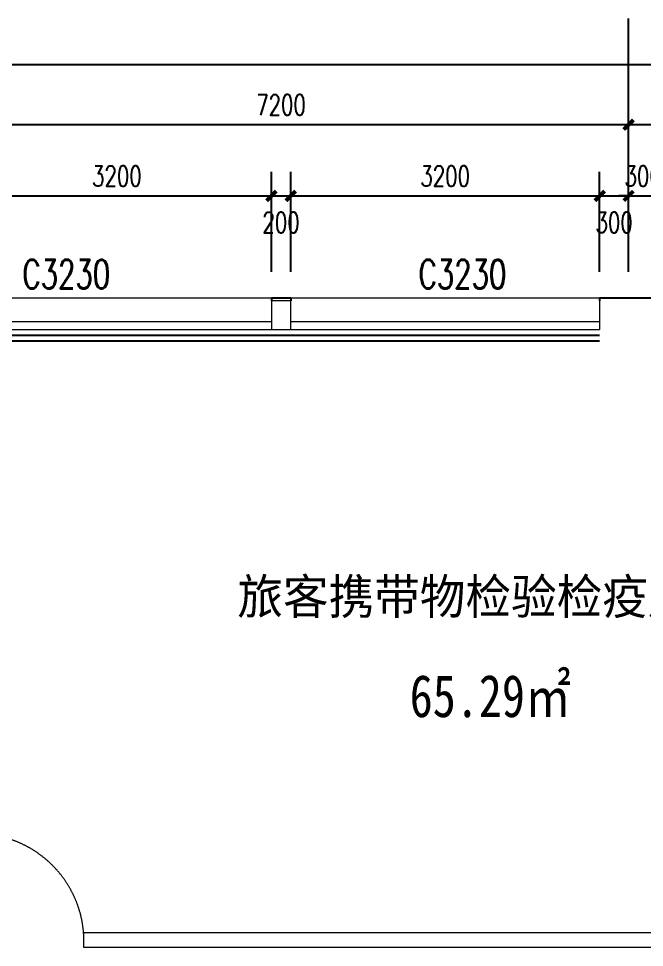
# Model space of a CAD drawing. Header units: millimetres. Extents: x 164760 to 3716174, y -1766400 to 11969.
# Drawn here: x 3503177 to 3509659, y -1752450 to -1742826 of the extents above; entities that cross this region are included whole.
import ezdxf

# ---------------------------------------------------------------- set-up
doc = ezdxf.new("R2010")
doc.units = ezdxf.units.MM
doc.header["$LTSCALE"] = 1000
doc.linetypes.add('HIDDEN', pattern=[0.375, 0.25, -0.125, 0, 0])
doc.layers.get('0').update_dxf_attribs({"color": 253, "linetype": 'CONTINUOUS'})
doc.layers.get('Defpoints').update_dxf_attribs({"color": 250, "linetype": 'CONTINUOUS', "lineweight": 0})
for name, color, linetype in [('3', 253, 'CONTINUOUS'), ('AXIS', 253, 'CONTINUOUS'), ('FC-Text Annotation', 253, 'CONTINUOUS'), ('PUB_DIM', 253, 'CONTINUOUS'), ('SURFACE', 253, 'CONTINUOUS'), ('WINDOW_TEXT', 253, 'CONTINUOUS')]:
    doc.layers.add(name, color=color, linetype=linetype)
for name, color, linetype, lineweight in [('DOOR【门】', 253, 'CONTINUOUS', 0), ('FF-Text【平面文字】', 253, 'CONTINUOUS', 0), ('WALL', 253, 'CONTINUOUS', 0), ('Wall【墙体】', 253, 'CONTINUOUS', 0), ('WINDOW', 253, 'CONTINUOUS', 0)]:
    doc.layers.add(name, color=color, linetype=linetype, lineweight=lineweight)
doc.styles.add('_TCH_DIM_T3', font='SIMPLEX', dxfattribs={"width": 0.705882, "bigfont": 'GBCBIG'})
doc.styles.add('_TCH_WINDOW', font='SIMPLEX', dxfattribs={"bigfont": 'GBCBIG'})
doc.styles.add('文字', font='')
doc.styles.get('文字').set_extended_font_data('SimSun')
doc.dimstyles.new('_TCH_ARCH&&100', dxfattribs={"dimtxt": 212.5, "dimasz": 100, "dimexe": 250, "dimexo": 300, "dimgap": 100, "dimtad": 1, "dimdec": 0, "dimzin": 0, "dimdsep": 46, "dimtxsty": '_TCH_DIM_T3', "dimblk": 'ARCHTICK', "dimcen": 0.09, "dimclrt": 7, "dimazin": 2, "dimtfac": 1, "dimtdec": 0, "dimtix": 1, "dimtmove": 2, "dimatfit": 3, "dimtolj": 1, "dimtzin": 0, "dimarcsym": 0})

# ---------------------------------------------------------------- blocks, each defined once
blk = doc.blocks.new('_ArchTick')
at = {"color": 2, "linetype": 'ByBlock', "const_width": 0.4}
blk.add_lwpolyline([(-0.5, -0.5), (0.5, 0.5)], dxfattribs=at)
blk = doc.blocks.new('*D295')
at = {"layer": 'Defpoints', "color": 0, "transparency": 16777216}
for p in [(3505795.3, -1744663.6), (3502595.3, -1745748.6), (3505795.3, -1745748.6)]:
    blk.add_point(p, dxfattribs=at)
at = {"layer": 'PUB_DIM', "color": 0, "lineweight": -2, "transparency": 16777216}
for p, q in [((3502595.3, -1745448.6), (3502595.3, -1744413.6)), ((3505795.3, -1745448.6), (3505795.3, -1744413.6)), ((3502595.3, -1744663.6), (3505795.3, -1744663.6))]:
    blk.add_line(p, q, dxfattribs=at)
at = {"layer": 'PUB_DIM', "color": 0, "lineweight": -2, "transparency": 16777216, "xscale": 100, "yscale": 100, "zscale": 100, "rotation": 180}
blk.add_blockref('_ArchTick', (3502595.3, -1744663.6), dxfattribs=at)
at = {"layer": 'PUB_DIM', "color": 0, "lineweight": -2, "transparency": 16777216, "xscale": 100, "yscale": 100, "zscale": 100}
blk.add_blockref('_ArchTick', (3505795.3, -1744663.6), dxfattribs=at)
at = {"layer": 'PUB_DIM', "color": 7, "transparency": 16777216, "insert": (3504195.3, -1744457.4), "char_height": 212.5, "attachment_point": 5, "style": '_TCH_DIM_T3'}
blk.add_mtext('\\A1;3200', dxfattribs=at)
blk = doc.blocks.new('*D296')
at = {"layer": 'Defpoints', "color": 0, "transparency": 16777216}
for p in [(3505995.3, -1744663.6), (3505795.3, -1745748.6), (3505995.3, -1745748.6)]:
    blk.add_point(p, dxfattribs=at)
at = {"layer": 'PUB_DIM', "color": 0, "lineweight": -2, "transparency": 16777216}
for p, q in [((3505795.3, -1745448.6), (3505795.3, -1744413.6)), ((3505995.3, -1745448.6), (3505995.3, -1744413.6)), ((3505795.3, -1744663.6), (3505995.3, -1744663.6))]:
    blk.add_line(p, q, dxfattribs=at)
at = {"layer": 'PUB_DIM', "color": 0, "lineweight": -2, "transparency": 16777216, "xscale": 100, "yscale": 100, "zscale": 100, "rotation": 180}
blk.add_blockref('_ArchTick', (3505795.3, -1744663.6), dxfattribs=at)
at = {"layer": 'PUB_DIM', "color": 0, "lineweight": -2, "transparency": 16777216, "xscale": 100, "yscale": 100, "zscale": 100}
blk.add_blockref('_ArchTick', (3505995.3, -1744663.6), dxfattribs=at)
at = {"layer": 'PUB_DIM', "color": 7, "transparency": 16777216, "insert": (3505895.3, -1744938.6), "char_height": 212.5, "attachment_point": 5, "style": '_TCH_DIM_T3'}
blk.add_mtext('\\A1;200', dxfattribs=at)
blk = doc.blocks.new('*D297')
at = {"layer": 'Defpoints', "color": 0, "transparency": 16777216}
for p in [(3509195.3, -1744663.6), (3505995.3, -1745748.6), (3509195.3, -1745748.6)]:
    blk.add_point(p, dxfattribs=at)
at = {"layer": 'PUB_DIM', "color": 0, "lineweight": -2, "transparency": 16777216}
for p, q in [((3505995.3, -1745448.6), (3505995.3, -1744413.6)), ((3509195.3, -1745448.6), (3509195.3, -1744413.6)), ((3505995.3, -1744663.6), (3509195.3, -1744663.6))]:
    blk.add_line(p, q, dxfattribs=at)
at = {"layer": 'PUB_DIM', "color": 0, "lineweight": -2, "transparency": 16777216, "xscale": 100, "yscale": 100, "zscale": 100, "rotation": 180}
blk.add_blockref('_ArchTick', (3505995.3, -1744663.6), dxfattribs=at)
at = {"layer": 'PUB_DIM', "color": 0, "lineweight": -2, "transparency": 16777216, "xscale": 100, "yscale": 100, "zscale": 100}
blk.add_blockref('_ArchTick', (3509195.3, -1744663.6), dxfattribs=at)
at = {"layer": 'PUB_DIM', "color": 7, "transparency": 16777216, "insert": (3507595.3, -1744457.4), "char_height": 212.5, "attachment_point": 5, "style": '_TCH_DIM_T3'}
blk.add_mtext('\\A1;3200', dxfattribs=at)
blk = doc.blocks.new('*D298')
at = {"layer": 'Defpoints', "color": 0, "transparency": 16777216}
for p in [(3509495.3, -1744663.6), (3509195.3, -1745748.6), (3509495.3, -1745748.6)]:
    blk.add_point(p, dxfattribs=at)
at = {"layer": 'PUB_DIM', "color": 0, "lineweight": -2, "transparency": 16777216}
for p, q in [((3509195.3, -1745448.6), (3509195.3, -1744413.6)), ((3509495.3, -1745448.6), (3509495.3, -1744413.6)), ((3509195.3, -1744663.6), (3509495.3, -1744663.6))]:
    blk.add_line(p, q, dxfattribs=at)
at = {"layer": 'PUB_DIM', "color": 0, "lineweight": -2, "transparency": 16777216, "xscale": 100, "yscale": 100, "zscale": 100, "rotation": 180}
blk.add_blockref('_ArchTick', (3509195.3, -1744663.6), dxfattribs=at)
at = {"layer": 'PUB_DIM', "color": 0, "lineweight": -2, "transparency": 16777216, "xscale": 100, "yscale": 100, "zscale": 100}
blk.add_blockref('_ArchTick', (3509495.3, -1744663.6), dxfattribs=at)
at = {"layer": 'PUB_DIM', "color": 7, "transparency": 16777216, "insert": (3509345.3, -1744938.6), "char_height": 212.5, "attachment_point": 5, "style": '_TCH_DIM_T3'}
blk.add_mtext('\\A1;300', dxfattribs=at)
blk = doc.blocks.new('*D299')
at = {"layer": 'Defpoints', "color": 0, "transparency": 16777216}
for p in [(3509795.3, -1744663.6), (3509495.3, -1745748.6), (3509795.3, -1745748.6)]:
    blk.add_point(p, dxfattribs=at)
at = {"layer": 'PUB_DIM', "color": 0, "lineweight": -2, "transparency": 16777216}
for p, q in [((3509495.3, -1745448.6), (3509495.3, -1744413.6)), ((3509795.3, -1745448.6), (3509795.3, -1744413.6)), ((3509495.3, -1744663.6), (3509395.3, -1744663.6)), ((3509495.3, -1744663.6), (3509795.3, -1744663.6)), ((3509795.3, -1744663.6), (3509895.3, -1744663.6))]:
    blk.add_line(p, q, dxfattribs=at)
at = {"layer": 'PUB_DIM', "color": 0, "lineweight": -2, "transparency": 16777216, "xscale": 100, "yscale": 100, "zscale": 100}
blk.add_blockref('_ArchTick', (3509495.3, -1744663.6), dxfattribs=at)
at = {"layer": 'PUB_DIM', "color": 0, "lineweight": -2, "transparency": 16777216, "xscale": 100, "yscale": 100, "zscale": 100, "rotation": 180}
blk.add_blockref('_ArchTick', (3509795.3, -1744663.6), dxfattribs=at)
at = {"layer": 'PUB_DIM', "color": 7, "transparency": 16777216, "insert": (3509645.3, -1744457.4), "char_height": 212.5, "attachment_point": 5, "style": '_TCH_DIM_T3'}
blk.add_mtext('\\A1;300', dxfattribs=at)
blk = doc.blocks.new('*D316')
at = {"layer": 'AXIS', "color": 0, "lineweight": -2, "transparency": 16777216}
for p, q in [((3509495.3, -1744780.1), (3509495.3, -1743674.7)), ((3516695.3, -1744780.1), (3516695.3, -1743674.7)), ((3509495.3, -1743924.7), (3516695.3, -1743924.7))]:
    blk.add_line(p, q, dxfattribs=at)
at = {"layer": 'Defpoints', "color": 0, "transparency": 16777216}
for p in [(3516695.3, -1743924.7), (3509495.3, -1745080.1), (3516695.3, -1745080.1)]:
    blk.add_point(p, dxfattribs=at)
at = {"layer": 'AXIS', "color": 0, "lineweight": -2, "transparency": 16777216, "xscale": 100, "yscale": 100, "zscale": 100, "rotation": 180}
blk.add_blockref('_ArchTick', (3509495.3, -1743924.7), dxfattribs=at)
at = {"layer": 'AXIS', "color": 0, "lineweight": -2, "transparency": 16777216, "xscale": 100, "yscale": 100, "zscale": 100}
blk.add_blockref('_ArchTick', (3516695.3, -1743924.7), dxfattribs=at)
at = {"layer": 'AXIS', "color": 7, "transparency": 16777216, "insert": (3513095.3, -1743718.5), "char_height": 212.5, "attachment_point": 5, "style": '_TCH_DIM_T3'}
blk.add_mtext('\\A1;7200', dxfattribs=at)
blk = doc.blocks.new('*D317')
at = {"layer": 'AXIS', "color": 0, "lineweight": -2, "transparency": 16777216}
for p, q in [((3502295.3, -1744780.1), (3502295.3, -1743674.7)), ((3509495.3, -1744780.1), (3509495.3, -1743674.7)), ((3502295.3, -1743924.7), (3509495.3, -1743924.7))]:
    blk.add_line(p, q, dxfattribs=at)
at = {"layer": 'Defpoints', "color": 0, "transparency": 16777216}
for p in [(3509495.3, -1743924.7), (3502295.3, -1745080.1), (3509495.3, -1745080.1)]:
    blk.add_point(p, dxfattribs=at)
at = {"layer": 'AXIS', "color": 0, "lineweight": -2, "transparency": 16777216, "xscale": 100, "yscale": 100, "zscale": 100, "rotation": 180}
blk.add_blockref('_ArchTick', (3502295.3, -1743924.7), dxfattribs=at)
at = {"layer": 'AXIS', "color": 0, "lineweight": -2, "transparency": 16777216, "xscale": 100, "yscale": 100, "zscale": 100}
blk.add_blockref('_ArchTick', (3509495.3, -1743924.7), dxfattribs=at)
at = {"layer": 'AXIS', "color": 7, "transparency": 16777216, "insert": (3505895.3, -1743718.5), "char_height": 212.5, "attachment_point": 5, "style": '_TCH_DIM_T3'}
blk.add_mtext('\\A1;7200', dxfattribs=at)
blk = doc.blocks.new('*D225')
at = {"layer": 'AXIS', "color": 0, "lineweight": -2, "transparency": 16777216}
for p, q in [((3465995.3, -1744819.5), (3465995.3, -1743049.7)), ((3560195.3, -1744819.5), (3560195.3, -1743049.7)), ((3465995.3, -1743299.7), (3560195.3, -1743299.7))]:
    blk.add_line(p, q, dxfattribs=at)
at = {"layer": 'Defpoints', "color": 0, "transparency": 16777216}
for p in [(3560195.3, -1743299.7), (3465995.3, -1745119.5), (3560195.3, -1745119.5)]:
    blk.add_point(p, dxfattribs=at)
at = {"layer": 'AXIS', "color": 0, "lineweight": -2, "transparency": 16777216, "xscale": 100, "yscale": 100, "zscale": 100, "rotation": 180}
blk.add_blockref('_ArchTick', (3465995.3, -1743299.7), dxfattribs=at)
at = {"layer": 'AXIS', "color": 0, "lineweight": -2, "transparency": 16777216, "xscale": 100, "yscale": 100, "zscale": 100}
blk.add_blockref('_ArchTick', (3560195.3, -1743299.7), dxfattribs=at)
at = {"layer": 'AXIS', "color": 7, "transparency": 16777216, "insert": (3513095.3, -1743093.5), "char_height": 212.5, "attachment_point": 5, "style": '_TCH_DIM_T3'}
blk.add_mtext('\\A1;94200', dxfattribs=at)
blk = doc.blocks.new('$WINLIB2D$00000004')
for p, q in [((-0.5, 0.5), (0.5, 0.5)), ((-0.5, 0.5), (-0.5, -0.5)), ((0.5, -0.5), (0.5, 0.5)), ((-0.5, 0.2406), (0.5, 0.2406)), ((-0.5, -0.5), (0.5, -0.5))]:
    blk.add_line(p, q)
blk = doc.blocks.new('DOOR_D01')
at = {"layer": 'DOOR【门】'}
blk.add_lwpolyline([(-0.4556, 1), (-0.4556, 0), (-0.5, 0), (-0.5, 1)], close=True, dxfattribs=at)
at = {"layer": 'DOOR【门】', "color": 8, "linetype": 'HIDDEN', "ltscale": 15}
blk.add_arc((-0.5114, -0.0104), 1.0114, 0.59152, 87.46644, dxfattribs=at)
blk = doc.blocks.new('beichen')
at = {"layer": '3'}
blk.add_line((2448148, -1400065.2), (2441548, -1400065.2), dxfattribs=at)

msp = doc.modelspace()

# ---------------------------------------------------------------- linework, layer by layer
at = {"layer": '3'}
for p, q in [((3509195.3, -1746108.6), (3502995.3, -1746108.6)), ((3509195.3, -1746168.6), (3502595.3, -1746168.6))]:
    msp.add_line(p, q, dxfattribs=at)
at = {"layer": 'AXIS'}
msp.add_line((3509495.3, -1744422.7), (3509495.3, -1742825.5), dxfattribs=at)
at = {"layer": 'SURFACE'}
for p, q in [((3505795.3, -1745718.6), (3505795.3, -1745748.6)), ((3505795.3, -1745718.6), (3505995.3, -1745718.6)), ((3505995.3, -1745718.6), (3505995.3, -1745748.6)), ((3509195.3, -1745718.6), (3509195.3, -1745748.6)), ((3509195.3, -1745718.6), (3509495.3, -1745718.6)), ((3509495.3, -1745718.6), (3509795.3, -1745718.6))]:
    msp.add_line(p, q, dxfattribs=at)
at = {"layer": 'WALL'}
for p, q in [((3505995.3, -1745748.6), (3505795.3, -1745748.6)), ((3505795.3, -1745748.6), (3505795.3, -1746048.6)), ((3505995.3, -1746048.6), (3505995.3, -1745748.6)), ((3505795.3, -1746048.6), (3505995.3, -1746048.6))]:
    msp.add_line(p, q, dxfattribs=at)
at = {"layer": 'Wall【墙体】', "color": 6}
for p, q in [((3511681.6, -1752300.2), (3503850.6, -1752300.2)), ((3503853.9, -1752450.2), (3503853.9, -1752300.2)), ((3511681.6, -1752450.2), (3503852.1, -1752450.2))]:
    msp.add_line(p, q, dxfattribs=at)

# ---------------------------------------------------------------- block references
msp.add_blockref('beichen', (1061047.3, -346103.4))
at = {"xscale": 1100, "yscale": 1100, "zscale": 1100}
msp.add_blockref('DOOR_D01', (3503303.9, -1752375.2), dxfattribs=at)
at = {"layer": 'WINDOW'}
ref = msp.add_blockref('$WINLIB2D$00000004', (3504195.3, -1745883.6), dxfattribs=dict(at, xscale=3200, yscale=-330, zscale=3200))
ref.add_attrib('A', 'C3230', (3503216.8, -1745622.4), dxfattribs={"layer": 'WINDOW_TEXT', "height": 297.5, "style": '_TCH_WINDOW', "width": 0.705882})
ref = msp.add_blockref('$WINLIB2D$00000004', (3507595.3, -1745883.6), dxfattribs=dict(at, xscale=3200, yscale=-330, zscale=3200))
ref.add_attrib('A', 'C3230', (3507320.1, -1745622.4), dxfattribs={"layer": 'WINDOW_TEXT', "height": 297.5, "style": '_TCH_WINDOW', "width": 0.705882})

# ---------------------------------------------------------------- texts
at = {"layer": 'FC-Text Annotation', "style": '文字', "width": 0.8}
msp.add_text('65.29㎡', height=438.58, dxfattribs=at).set_placement((3507227.9, -1750063.6))
at = {"layer": 'FF-Text【平面文字】', "style": '文字', "width": 0.95}
msp.add_text('旅客携带物检验检疫用房', height=364.552, dxfattribs=at).set_placement((3505443.1, -1748997.1, 0))

# ---------------------------------------------------------------- dimensions: what is measured, and where the dimension line sits
at = {"layer": 'AXIS'}
for p1, p2, distance, picture, middle in [((3465995.3, -1745119.5), (3560195.3, -1745119.5), 1819.8, '*D225', (3513095.3, -1743093.5)), ((3502295.3, -1745080.1), (3509495.3, -1745080.1), 1155.3, '*D317', (3505895.3, -1743718.5)), ((3509495.3, -1745080.1), (3516695.3, -1745080.1), 1155.3, '*D316', (3513095.3, -1743718.5))]:
    dim = msp.add_aligned_dim(p1=p1, p2=p2, distance=distance, dimstyle='_TCH_ARCH&&100', dxfattribs=at)
    dim.commit()
    dim.dimension.update_dxf_attribs({"geometry": picture, "text_midpoint": middle})
at = {"layer": 'PUB_DIM'}
for p1, p2, picture, middle in [((3502595.3, -1745748.6), (3505795.3, -1745748.6), '*D295', (3504195.3, -1744457.4)), ((3505995.3, -1745748.6), (3509195.3, -1745748.6), '*D297', (3507595.3, -1744457.4)), ((3509495.3, -1745748.6), (3509795.3, -1745748.6), '*D299', (3509645.3, -1744457.4))]:
    dim = msp.add_aligned_dim(p1=p1, p2=p2, distance=1085, dimstyle='_TCH_ARCH&&100', dxfattribs=at)
    dim.commit()
    dim.dimension.update_dxf_attribs({"geometry": picture, "text_midpoint": middle})
for base, p1, p2, picture, middle in [((3505995.3, -1744663.6), (3505795.3, -1745748.6), (3505995.3, -1745748.6), '*D296', (3505895.3, -1744938.6)), ((3509495.3, -1744663.6), (3509195.3, -1745748.6), (3509495.3, -1745748.6), '*D298', (3509345.3, -1744938.6))]:
    dim = msp.add_linear_dim(base=base, p1=p1, p2=p2, angle=0, dimstyle='_TCH_ARCH&&100', dxfattribs=at)
    dim.commit()
    dim.dimension.update_dxf_attribs({"geometry": picture, "text_midpoint": middle, "dimtype": 129})

doc.saveas('drawing.dxf')
